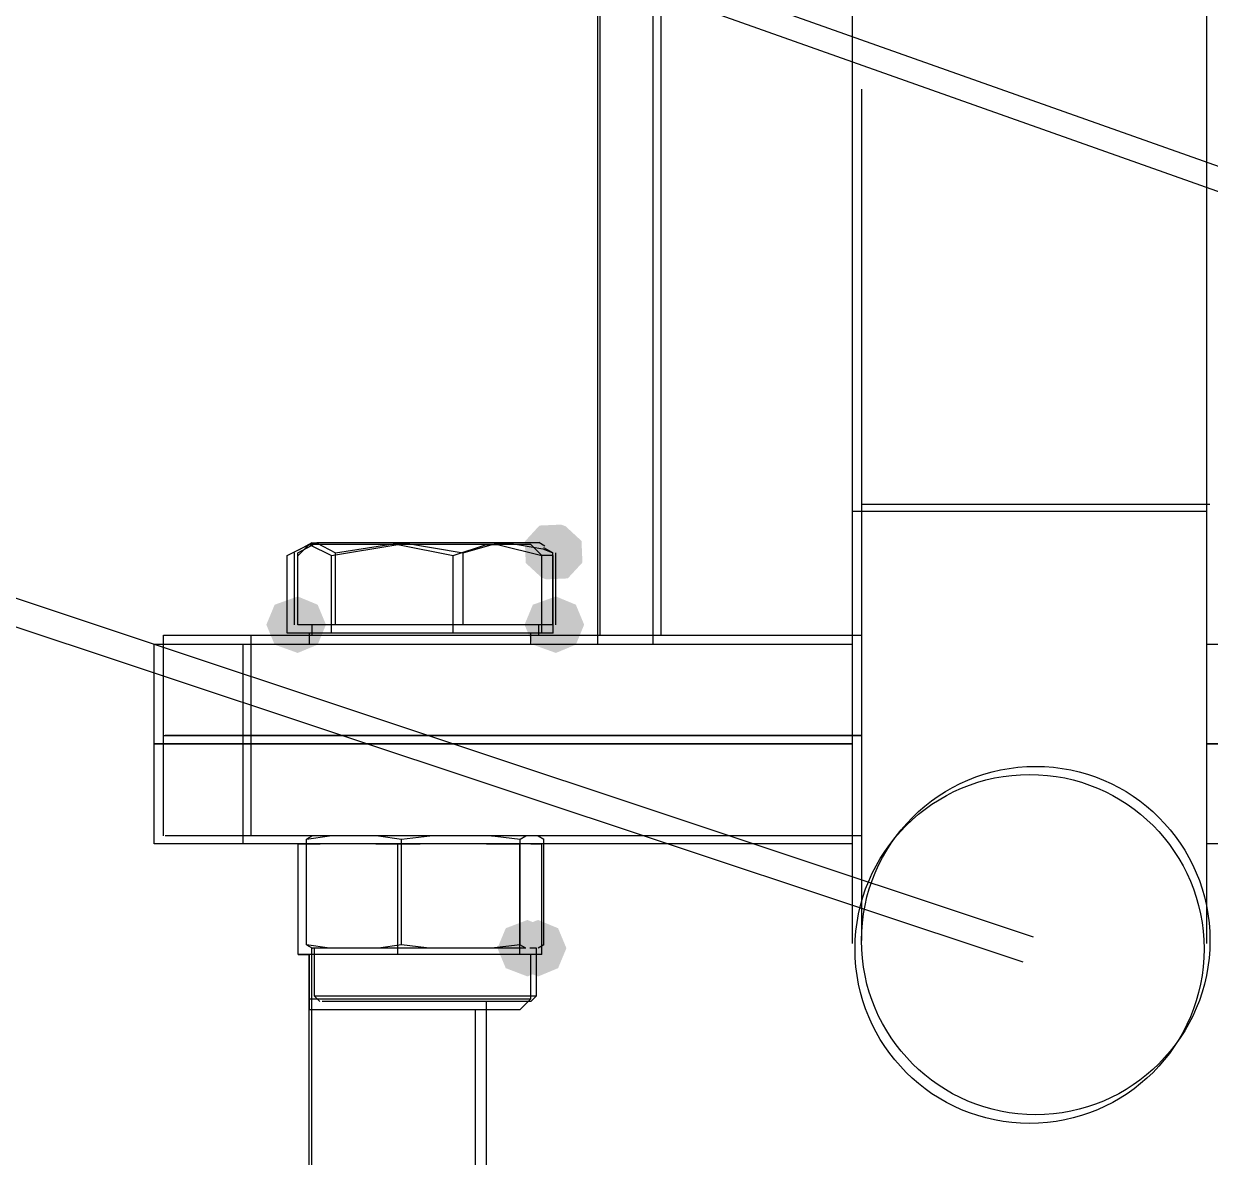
# Model space of a CAD drawing. Extents: x 3 to 592, y 5 to 207.
# Drawn here: x 45.693 to 49.47, y 56.328 to 59.937 of the extents above; entities that cross this region are included whole.
import ezdxf

# ---------------------------------------------------------------- set-up
doc = ezdxf.new("R2010")
doc.units = 0
doc.layers.get('0').update_dxf_attribs({"linetype": 'CONTINUOUS'})

msp = doc.modelspace()

# ---------------------------------------------------------------- hatches: boundary and pattern name
h = msp.add_hatch(color=7)
h.dxf.hatch_style = 2
h.paths.add_polyline_path([(47.418136, 58.337018), (47.468722, 58.290373), (47.47171, 58.221628), (47.425064, 58.171042), (47.35632, 58.168054), (47.341856, 58.173346), (47.29127, 58.219991), (47.288282, 58.288736), (47.334927, 58.339322), (47.403672, 58.34231)])
h = msp.add_hatch(color=7)
h.dxf.hatch_style = 2
h.paths.add_polyline_path([(47.418136, 58.337018), (47.468722, 58.290373), (47.47171, 58.221628), (47.425064, 58.171042), (47.35632, 58.168054), (47.341856, 58.173346), (47.29127, 58.219991), (47.288282, 58.288736), (47.334927, 58.339322), (47.403672, 58.34231)])
h = msp.add_hatch(color=7)
h.dxf.hatch_style = 2
h.paths.add_polyline_path([(47.418136, 58.337018), (47.468722, 58.290373), (47.47171, 58.221628), (47.425064, 58.171042), (47.35632, 58.168054), (47.341856, 58.173346), (47.29127, 58.219991), (47.288282, 58.288736), (47.334927, 58.339322), (47.403672, 58.34231)])
h = msp.add_hatch(color=7)
h.dxf.hatch_style = 2
h.paths.add_polyline_path([(47.418136, 58.337018), (47.468722, 58.290373), (47.47171, 58.221628), (47.425064, 58.171042), (47.35632, 58.168054), (47.341856, 58.173346), (47.29127, 58.219991), (47.288282, 58.288736), (47.334927, 58.339322), (47.403672, 58.34231)])
h = msp.add_hatch(color=7)
h.dxf.hatch_style = 2
h.paths.add_polyline_path([(46.565361, 58.113648), (46.628894, 58.087223), (46.65532, 58.023689), (46.628894, 57.960156), (46.565361, 57.933731), (46.491951, 57.960156), (46.465525, 58.023689), (46.491951, 58.087223)])
h = msp.add_hatch(color=7)
h.dxf.hatch_style = 2
h.paths.add_polyline_path([(46.565361, 58.113648), (46.628894, 58.087223), (46.65532, 58.023689), (46.628894, 57.960156), (46.565361, 57.933731), (46.491951, 57.960156), (46.465525, 58.023689), (46.491951, 58.087223)])
h = msp.add_hatch(color=7)
h.dxf.hatch_style = 2
h.paths.add_polyline_path([(46.565361, 58.113648), (46.628894, 58.087223), (46.65532, 58.023689), (46.628894, 57.960156), (46.565361, 57.933731), (46.491951, 57.960156), (46.465525, 58.023689), (46.491951, 58.087223)])
h = msp.add_hatch(color=7)
h.dxf.hatch_style = 2
h.paths.add_polyline_path([(46.565361, 58.113648), (46.628894, 58.087223), (46.65532, 58.023689), (46.628894, 57.960156), (46.565361, 57.933731), (46.491951, 57.960156), (46.465525, 58.023689), (46.491951, 58.087223)])
h = msp.add_hatch(color=7)
h.dxf.hatch_style = 2
h.paths.add_polyline_path([(47.387228, 58.113648), (47.450761, 58.087223), (47.477186, 58.023689), (47.450761, 57.960156), (47.387228, 57.933731), (47.313817, 57.960156), (47.287392, 58.023689), (47.313817, 58.087223)])
h = msp.add_hatch(color=7)
h.dxf.hatch_style = 2
h.paths.add_polyline_path([(47.387228, 58.113648), (47.450761, 58.087223), (47.477186, 58.023689), (47.450761, 57.960156), (47.387228, 57.933731), (47.313817, 57.960156), (47.287392, 58.023689), (47.313817, 58.087223)])
h = msp.add_hatch(color=7)
h.dxf.hatch_style = 2
h.paths.add_polyline_path([(47.387228, 58.113648), (47.450761, 58.087223), (47.477186, 58.023689), (47.450761, 57.960156), (47.387228, 57.933731), (47.313817, 57.960156), (47.287392, 58.023689), (47.313817, 58.087223)])
h = msp.add_hatch(color=7)
h.dxf.hatch_style = 2
h.paths.add_polyline_path([(47.387228, 58.113648), (47.450761, 58.087223), (47.477186, 58.023689), (47.450761, 57.960156), (47.387228, 57.933731), (47.313817, 57.960156), (47.287392, 58.023689), (47.313817, 58.087223)])
h = msp.add_hatch(color=7)
h.dxf.hatch_style = 2
h.paths.add_polyline_path([(47.29674, 57.083642), (47.360273, 57.057217), (47.386699, 56.993684), (47.360273, 56.930151), (47.29674, 56.903726), (47.227563, 56.930151), (47.201137, 56.993684), (47.227563, 57.057217)])
h = msp.add_hatch(color=7)
h.dxf.hatch_style = 2
h.paths.add_polyline_path([(47.29674, 57.083642), (47.360273, 57.057217), (47.386699, 56.993684), (47.360273, 56.930151), (47.29674, 56.903726), (47.227563, 56.930151), (47.201137, 56.993684), (47.227563, 57.057217)])
h = msp.add_hatch(color=7)
h.dxf.hatch_style = 2
h.paths.add_polyline_path([(47.29674, 57.083642), (47.360273, 57.057217), (47.386699, 56.993684), (47.360273, 56.930151), (47.29674, 56.903726), (47.227563, 56.930151), (47.201137, 56.993684), (47.227563, 57.057217)])
h = msp.add_hatch(color=7)
h.dxf.hatch_style = 2
h.paths.add_polyline_path([(47.29674, 57.083642), (47.360273, 57.057217), (47.386699, 56.993684), (47.360273, 56.930151), (47.29674, 56.903726), (47.227563, 56.930151), (47.201137, 56.993684), (47.227563, 57.057217)])
h = msp.add_hatch(color=7)
h.dxf.hatch_style = 2
h.paths.add_polyline_path([(47.330677, 57.083642), (47.394211, 57.057217), (47.420636, 56.993684), (47.394211, 56.930151), (47.330677, 56.903726), (47.261853, 56.930151), (47.235428, 56.993684), (47.261853, 57.057217)])
h = msp.add_hatch(color=7)
h.dxf.hatch_style = 2
h.paths.add_polyline_path([(47.330677, 57.083642), (47.394211, 57.057217), (47.420636, 56.993684), (47.394211, 56.930151), (47.330677, 56.903726), (47.261853, 56.930151), (47.235428, 56.993684), (47.261853, 57.057217)])
h = msp.add_hatch(color=7)
h.dxf.hatch_style = 2
h.paths.add_polyline_path([(47.330677, 57.083642), (47.394211, 57.057217), (47.420636, 56.993684), (47.394211, 56.930151), (47.330677, 56.903726), (47.261853, 56.930151), (47.235428, 56.993684), (47.261853, 57.057217)])
h = msp.add_hatch(color=7)
h.dxf.hatch_style = 2
h.paths.add_polyline_path([(47.330677, 57.083642), (47.394211, 57.057217), (47.420636, 56.993684), (47.394211, 56.930151), (47.330677, 56.903726), (47.261853, 56.930151), (47.235428, 56.993684), (47.261853, 57.057217)])

# ---------------------------------------------------------------- linework, layer by layer
at = {"color": 7}
for points in [[(48.330556, 67.380556), (48.330556, 58.384722)], [(49.459444, 58.384722), (49.459444, 67.345278)], [(47.519167, 63.535278), (47.519167, 57.961389)], [(47.526893, 63.545896), (47.526893, 57.990352)], [(47.526893, 63.545896), (47.526893, 57.990352)], [(47.526893, 63.545896), (47.526893, 57.990352)], [(47.526893, 63.545896), (47.526893, 57.990352)], [(47.695556, 63.535278), (47.695556, 57.961389)], [(47.721344, 63.545896), (47.721344, 57.990352)], [(47.721344, 63.545896), (47.721344, 57.990352)], [(47.721344, 63.545896), (47.721344, 57.990352)], [(47.721344, 63.545896), (47.721344, 57.990352)], [(44.897957, 61.112859), (49.821695, 59.367498)], [(44.897957, 61.112859), (49.821695, 59.367498)], [(49.793748, 59.296916), (44.869735, 61.042374)], [(49.793748, 59.296916), (44.869735, 61.042374)], [(48.360224, 59.728841), (48.360224, 58.406982)], [(48.360224, 59.728841), (48.360224, 58.406982)], [(48.360224, 59.728841), (48.360224, 58.406982)], [(48.360224, 59.728841), (48.360224, 58.406982)], [(43.930923, 58.686241), (48.906302, 57.03038)], [(43.930923, 58.686241), (48.906302, 57.03038)], [(48.874079, 56.94907), (43.898608, 58.604961)], [(48.874079, 56.94907), (43.898608, 58.604961)], [(48.360224, 58.407018), (48.360224, 58.239448), (48.360224, 58.074701), (48.360224, 57.91454), (48.360224, 57.761434), (48.360224, 57.618207), (48.360224, 57.485915), (48.360224, 57.367382), (48.360224, 57.264018), (48.360224, 57.177234), (48.360224, 57.108443), (48.360224, 57.058348), (48.360224, 57.028362), (48.360224, 57.018132)], [(48.360224, 58.407018), (48.400088, 58.407018), (48.448419, 58.407018), (48.513683, 58.407018), (48.59341, 58.407018), (48.685133, 58.407018), (48.784969, 58.407018), (48.889391, 58.407018), (48.994871, 58.407018), (49.09753, 58.407018), (49.193485, 58.407018), (49.279563, 58.407018), (49.352588, 58.407018), (49.409738, 58.407018), (49.448896, 58.407018), (49.468652, 58.407018)], [(48.360224, 58.407018), (48.360224, 58.239448), (48.360224, 58.074701), (48.360224, 57.91454), (48.360224, 57.761434), (48.360224, 57.618207), (48.360224, 57.485915), (48.360224, 57.367382), (48.360224, 57.264018), (48.360224, 57.177234), (48.360224, 57.108443), (48.360224, 57.058348), (48.360224, 57.028362), (48.360224, 57.018132)], [(48.360224, 58.407018), (48.400088, 58.407018), (48.448419, 58.407018), (48.513683, 58.407018), (48.59341, 58.407018), (48.685133, 58.407018), (48.784969, 58.407018), (48.889391, 58.407018), (48.994871, 58.407018), (49.09753, 58.407018), (49.193485, 58.407018), (49.279563, 58.407018), (49.352588, 58.407018), (49.409738, 58.407018), (49.448896, 58.407018), (49.468652, 58.407018)], [(48.360224, 58.407018), (48.360224, 58.239448), (48.360224, 58.074701), (48.360224, 57.91454), (48.360224, 57.761434), (48.360224, 57.618207), (48.360224, 57.485915), (48.360224, 57.367382), (48.360224, 57.264018), (48.360224, 57.177234), (48.360224, 57.108443), (48.360224, 57.058348), (48.360224, 57.028362), (48.360224, 57.018132)], [(48.360224, 58.407018), (48.400088, 58.407018), (48.448419, 58.407018), (48.513683, 58.407018), (48.59341, 58.407018), (48.685133, 58.407018), (48.784969, 58.407018), (48.889391, 58.407018), (48.994871, 58.407018), (49.09753, 58.407018), (49.193485, 58.407018), (49.279563, 58.407018), (49.352588, 58.407018), (49.409738, 58.407018), (49.448896, 58.407018), (49.468652, 58.407018)], [(48.360224, 58.407018), (48.360224, 58.239448), (48.360224, 58.074701), (48.360224, 57.91454), (48.360224, 57.761434), (48.360224, 57.618207), (48.360224, 57.485915), (48.360224, 57.367382), (48.360224, 57.264018), (48.360224, 57.177234), (48.360224, 57.108443), (48.360224, 57.058348), (48.360224, 57.028362), (48.360224, 57.018132)], [(48.360224, 58.407018), (48.400088, 58.407018), (48.448419, 58.407018), (48.513683, 58.407018), (48.59341, 58.407018), (48.685133, 58.407018), (48.784969, 58.407018), (48.889391, 58.407018), (48.994871, 58.407018), (49.09753, 58.407018), (49.193485, 58.407018), (49.279563, 58.407018), (49.352588, 58.407018), (49.409738, 58.407018), (49.448896, 58.407018), (49.468652, 58.407018)], [(48.330556, 58.384722), (48.330556, 58.208333), (48.330556, 58.067222), (48.330556, 57.890833), (48.330556, 57.749722), (48.330556, 57.608611), (48.330556, 57.4675), (48.330556, 57.361667), (48.330556, 57.255833), (48.330556, 57.15), (48.330556, 57.079444), (48.330556, 57.044167), (48.330556, 57.008889)], [(48.330556, 58.384722), (48.365833, 58.384722), (48.436389, 58.384722), (48.506944, 58.384722), (48.5775, 58.384722), (48.683333, 58.384722), (48.753889, 58.384722), (48.859722, 58.384722), (48.965556, 58.384722), (49.071389, 58.384722), (49.177222, 58.384722), (49.247778, 58.384722), (49.318333, 58.384722), (49.388889, 58.384722), (49.424167, 58.384722), (49.459444, 58.384722)], [(49.459444, 57.008889), (49.459444, 57.044167), (49.459444, 57.079444), (49.459444, 57.15), (49.459444, 57.255833), (49.459444, 57.361667), (49.459444, 57.4675), (49.459444, 57.608611), (49.459444, 57.749722), (49.459444, 57.890833), (49.459444, 58.067222), (49.459444, 58.208333), (49.459444, 58.384722)], [(46.531389, 58.243611), (46.601944, 58.278889)], [(46.565361, 58.252536), (46.625686, 58.284639)], [(46.565361, 58.252536), (46.625686, 58.284639)], [(46.565361, 58.252536), (46.625686, 58.284639)], [(46.565361, 58.252536), (46.625686, 58.284639)], [(46.601944, 58.278889), (46.566667, 58.243611)], [(46.610235, 58.28478), (46.590832, 58.273491)], [(46.610235, 58.28478), (46.590832, 58.273491)], [(46.610235, 58.28478), (46.590832, 58.273491)], [(46.610235, 58.28478), (46.590832, 58.273491)], [(46.601944, 58.278889), (46.6725, 58.243611)], [(46.884167, 58.278889), (46.813611, 58.278889), (46.778333, 58.278889), (46.743056, 58.278889), (46.707778, 58.278889), (46.6725, 58.278889), (46.637222, 58.278889), (46.601944, 58.278889)], [(46.610235, 58.28478), (46.625757, 58.28478)], [(46.610235, 58.28478), (46.625757, 58.28478)], [(46.610235, 58.28478), (46.625757, 58.28478)], [(46.610235, 58.28478), (46.625757, 58.28478)], [(46.625686, 58.28478), (46.686011, 58.252677)], [(46.625686, 58.28478), (46.686011, 58.252677)], [(46.625686, 58.28478), (46.686011, 58.252677)], [(46.625686, 58.28478), (46.686011, 58.252677)], [(46.889, 58.28478), (46.843844, 58.28478), (46.800805, 58.28478), (46.760589, 58.28478), (46.724252, 58.28478), (46.691797, 58.28478), (46.664633, 58.28478), (46.642408, 58.28478), (46.625828, 58.28478)], [(46.889, 58.28478), (46.843844, 58.28478), (46.800805, 58.28478), (46.760589, 58.28478), (46.724252, 58.28478), (46.691797, 58.28478), (46.664633, 58.28478), (46.642408, 58.28478), (46.625828, 58.28478)], [(46.889, 58.28478), (46.843844, 58.28478), (46.800805, 58.28478), (46.760589, 58.28478), (46.724252, 58.28478), (46.691797, 58.28478), (46.664633, 58.28478), (46.642408, 58.28478), (46.625828, 58.28478)], [(46.889, 58.28478), (46.843844, 58.28478), (46.800805, 58.28478), (46.760589, 58.28478), (46.724252, 58.28478), (46.691797, 58.28478), (46.664633, 58.28478), (46.642408, 58.28478), (46.625828, 58.28478)], [(46.6725, 58.243611), (46.884167, 58.278889)], [(46.686011, 58.252536), (46.888859, 58.284639)], [(46.686011, 58.252536), (46.888859, 58.284639)], [(46.686011, 58.252536), (46.888859, 58.284639)], [(46.686011, 58.252536), (46.888859, 58.284639)], [(46.884167, 58.278889), (47.060556, 58.243611)], [(47.201667, 58.278889), (47.166389, 58.278889), (47.131111, 58.278889), (47.095833, 58.278889), (47.060556, 58.278889), (47.025278, 58.278889), (46.954722, 58.278889), (46.919444, 58.278889), (46.884167, 58.278889)], [(47.234651, 58.28478), (47.200079, 58.28478), (47.161626, 58.28478), (47.119999, 58.28478), (47.075901, 58.28478), (47.029687, 58.28478), (46.982768, 58.28478), (46.935496, 58.28478), (46.888929, 58.28478)], [(47.234651, 58.28478), (47.200079, 58.28478), (47.161626, 58.28478), (47.119999, 58.28478), (47.075901, 58.28478), (47.029687, 58.28478), (46.982768, 58.28478), (46.935496, 58.28478), (46.888929, 58.28478)], [(47.234651, 58.28478), (47.200079, 58.28478), (47.161626, 58.28478), (47.119999, 58.28478), (47.075901, 58.28478), (47.029687, 58.28478), (46.982768, 58.28478), (46.935496, 58.28478), (46.888929, 58.28478)], [(47.234651, 58.28478), (47.200079, 58.28478), (47.161626, 58.28478), (47.119999, 58.28478), (47.075901, 58.28478), (47.029687, 58.28478), (46.982768, 58.28478), (46.935496, 58.28478), (46.888929, 58.28478)], [(46.889, 58.28478), (46.903464, 58.284427), (47.091847, 58.252677)], [(46.889, 58.28478), (46.903464, 58.284427), (47.091847, 58.252677)], [(46.889, 58.28478), (46.903464, 58.284427), (47.091847, 58.252677)], [(46.889, 58.28478), (46.903464, 58.284427), (47.091847, 58.252677)], [(47.060556, 58.243611), (47.166389, 58.278889), (47.201667, 58.278889)], [(47.091988, 58.252536), (47.199585, 58.282875), (47.23451, 58.284639)], [(47.091988, 58.252536), (47.199585, 58.282875), (47.23451, 58.284639)], [(47.091988, 58.252536), (47.199585, 58.282875), (47.23451, 58.284639)], [(47.091988, 58.252536), (47.199585, 58.282875), (47.23451, 58.284639)], [(47.201667, 58.278889), (47.342778, 58.243611)], [(47.3075, 58.278889), (47.272222, 58.278889), (47.236944, 58.278889), (47.201667, 58.278889)], [(47.234651, 58.28478), (47.346129, 58.264672), (47.377174, 58.252677)], [(47.234651, 58.28478), (47.346129, 58.264672), (47.377174, 58.252677)], [(47.234651, 58.28478), (47.346129, 58.264672), (47.377174, 58.252677)], [(47.234651, 58.28478), (47.346129, 58.264672), (47.377174, 58.252677)], [(47.332441, 58.28478), (47.309158, 58.28478), (47.289755, 58.28478), (47.264708, 58.28478), (47.234722, 58.28478)], [(47.332441, 58.28478), (47.309158, 58.28478), (47.289755, 58.28478), (47.264708, 58.28478), (47.234722, 58.28478)], [(47.332441, 58.28478), (47.309158, 58.28478), (47.289755, 58.28478), (47.264708, 58.28478), (47.234722, 58.28478)], [(47.332441, 58.28478), (47.309158, 58.28478), (47.289755, 58.28478), (47.264708, 58.28478), (47.234722, 58.28478)], [(47.342778, 58.243611), (47.3075, 58.278889)], [(47.351879, 58.273562), (47.332477, 58.284851)], [(47.351879, 58.273562), (47.332477, 58.284851)], [(47.351879, 58.273562), (47.332477, 58.284851)], [(47.351879, 58.273562), (47.332477, 58.284851)], [(46.531389, 57.996667), (46.531389, 58.243611)], [(46.531389, 57.996667), (46.531389, 58.243611)], [(46.555448, 58.023689), (46.555448, 58.252642)], [(46.555448, 58.023689), (46.555448, 58.252642)], [(46.555448, 58.023689), (46.555448, 58.252642)], [(46.555448, 58.023689), (46.555448, 58.252642)], [(46.565361, 58.023689), (46.565361, 58.252642)], [(46.565361, 58.023689), (46.565361, 58.252642)], [(46.565361, 58.023689), (46.565361, 58.252642)], [(46.565361, 58.023689), (46.565361, 58.252642)], [(46.590797, 58.273562), (46.568219, 58.260509)], [(46.590797, 58.273562), (46.568219, 58.260509)], [(46.590797, 58.273562), (46.568219, 58.260509)], [(46.590797, 58.273562), (46.568219, 58.260509)], [(46.6725, 57.996667), (46.6725, 58.243611)], [(46.686011, 58.023689), (46.686011, 58.252642)], [(46.686011, 58.023689), (46.686011, 58.252642)], [(46.686011, 58.023689), (46.686011, 58.252642)], [(46.686011, 58.023689), (46.686011, 58.252642)], [(47.060556, 57.996667), (47.060556, 58.243611)], [(47.091988, 58.023689), (47.091988, 58.252642)], [(47.091988, 58.023689), (47.091988, 58.252642)], [(47.091988, 58.023689), (47.091988, 58.252642)], [(47.091988, 58.023689), (47.091988, 58.252642)], [(47.378056, 58.243611), (47.342778, 58.243611)], [(47.342778, 57.996667), (47.342778, 58.243611)], [(47.377315, 58.252536), (47.34874, 58.268059)], [(47.377315, 58.252536), (47.34874, 58.268059)], [(47.377315, 58.252536), (47.34874, 58.268059)], [(47.377315, 58.252536), (47.34874, 58.268059)], [(47.377315, 58.023689), (47.377315, 58.252642)], [(47.377315, 58.023689), (47.377315, 58.252642)], [(47.377315, 58.023689), (47.377315, 58.252642)], [(47.377315, 58.023689), (47.377315, 58.252642)], [(47.378056, 57.996667), (47.378056, 58.243611)], [(47.387228, 58.023689), (47.387228, 58.252642)], [(47.387228, 58.023689), (47.387228, 58.252642)], [(47.387228, 58.023689), (47.387228, 58.252642)], [(47.387228, 58.023689), (47.387228, 58.252642)], [(46.625686, 58.023689), (46.565361, 58.023689)], [(46.625686, 58.023689), (46.565361, 58.023689)], [(46.625686, 58.023689), (46.565361, 58.023689)], [(46.625686, 58.023689), (46.565361, 58.023689)], [(46.610235, 58.023689), (46.610235, 57.990528)], [(46.610235, 58.023689), (46.610235, 57.990528)], [(46.610235, 58.023689), (46.610235, 57.990528)], [(46.610235, 58.023689), (46.610235, 57.990528)], [(46.686011, 58.023689), (46.625686, 58.023689)], [(46.686011, 58.023689), (46.625686, 58.023689)], [(46.686011, 58.023689), (46.625686, 58.023689)], [(46.686011, 58.023689), (46.625686, 58.023689)], [(46.889, 58.023689), (46.686152, 58.023689)], [(46.889, 58.023689), (46.686152, 58.023689)], [(46.889, 58.023689), (46.686152, 58.023689)], [(46.889, 58.023689), (46.686152, 58.023689)], [(47.091988, 58.023689), (46.889141, 58.023689)], [(47.091988, 58.023689), (46.889141, 58.023689)], [(47.091988, 58.023689), (46.889141, 58.023689)], [(47.091988, 58.023689), (46.889141, 58.023689)], [(47.234651, 58.023689), (47.092129, 58.023689)], [(47.234651, 58.023689), (47.092129, 58.023689)], [(47.234651, 58.023689), (47.092129, 58.023689)], [(47.234651, 58.023689), (47.092129, 58.023689)], [(47.377315, 58.023689), (47.234792, 58.023689)], [(47.377315, 58.023689), (47.234792, 58.023689)], [(47.377315, 58.023689), (47.234792, 58.023689)], [(47.377315, 58.023689), (47.234792, 58.023689)], [(47.332441, 57.990352), (47.332441, 58.023513)], [(47.332441, 57.990352), (47.332441, 58.023513)], [(47.332441, 57.990352), (47.332441, 58.023513)], [(47.332441, 57.990352), (47.332441, 58.023513)], [(46.138006, 57.670912), (46.138006, 57.990528)], [(46.138006, 57.670912), (46.138006, 57.990528)], [(46.138006, 57.670912), (46.138006, 57.990528)], [(46.138006, 57.670912), (46.138006, 57.990528)], [(46.138006, 57.990352), (46.159173, 57.990352), (46.184926, 57.990352), (46.219498, 57.990352), (46.261479, 57.990352), (46.309456, 57.990352), (46.361667, 57.990352), (46.415642, 57.990352)], [(46.138006, 57.990352), (46.159173, 57.990352), (46.184926, 57.990352), (46.219498, 57.990352), (46.261479, 57.990352), (46.309456, 57.990352), (46.361667, 57.990352), (46.415642, 57.990352)], [(46.138006, 57.990352), (46.159173, 57.990352), (46.184926, 57.990352), (46.219498, 57.990352), (46.261479, 57.990352), (46.309456, 57.990352), (46.361667, 57.990352), (46.415642, 57.990352)], [(46.138006, 57.990352), (46.159173, 57.990352), (46.184926, 57.990352), (46.219498, 57.990352), (46.261479, 57.990352), (46.309456, 57.990352), (46.361667, 57.990352), (46.415642, 57.990352)], [(46.415784, 57.990352), (46.415784, 57.670735)], [(46.415784, 57.990352), (48.360295, 57.990352)], [(46.415784, 57.990352), (46.415784, 57.670735)], [(46.415784, 57.990352), (48.360295, 57.990352)], [(46.415784, 57.990352), (46.415784, 57.670735)], [(46.415784, 57.990352), (48.360295, 57.990352)], [(46.415784, 57.990352), (46.415784, 57.670735)], [(46.415784, 57.990352), (48.360295, 57.990352)], [(46.601944, 57.996667), (46.531389, 57.996667)], [(46.601944, 57.996667), (46.601944, 57.961389)], [(46.6725, 57.996667), (46.601944, 57.996667)], [(46.884167, 57.996667), (46.6725, 57.996667)], [(47.060556, 57.996667), (46.884167, 57.996667)], [(47.201667, 57.996667), (47.060556, 57.996667)], [(47.342778, 57.996667), (47.201667, 57.996667)], [(47.3075, 57.961389), (47.3075, 57.996667)], [(47.378056, 57.996667), (47.342778, 57.996667)], [(46.108056, 57.643889), (46.108056, 57.961389)], [(46.108056, 57.961389), (46.143333, 57.961389), (46.178611, 57.961389), (46.213889, 57.961389), (46.249167, 57.961389), (46.284444, 57.961389), (46.355, 57.961389), (46.390278, 57.961389)], [(46.390278, 57.961389), (46.390278, 57.643889)], [(46.390278, 57.961389), (48.330556, 57.961389)], [(49.459444, 57.961389), (51.399722, 57.961389)], [(46.390278, 57.643889), (46.355, 57.643889), (46.284444, 57.643889), (46.249167, 57.643889), (46.213889, 57.643889), (46.178611, 57.643889), (46.143333, 57.643889), (46.108056, 57.643889)], [(46.108056, 57.326389), (46.108056, 57.643889)], [(46.108056, 57.643889), (46.143333, 57.643889), (46.178611, 57.643889), (46.213889, 57.643889), (46.249167, 57.643889), (46.284444, 57.643889), (46.355, 57.643889), (46.390278, 57.643889)], [(46.138006, 57.351436), (46.138006, 57.671053)], [(46.138006, 57.351436), (46.138006, 57.671053)], [(46.138006, 57.351436), (46.138006, 57.671053)], [(46.138006, 57.351436), (46.138006, 57.671053)], [(46.138006, 57.670912), (46.159173, 57.670912), (46.184926, 57.670912), (46.219498, 57.670912), (46.261479, 57.670912), (46.309456, 57.670912), (46.361667, 57.670912), (46.415642, 57.670912)], [(46.138006, 57.670912), (46.159173, 57.670912), (46.184926, 57.670912), (46.219498, 57.670912), (46.261479, 57.670912), (46.309456, 57.670912), (46.361667, 57.670912), (46.415642, 57.670912)], [(46.138006, 57.670912), (46.159173, 57.670912), (46.184926, 57.670912), (46.219498, 57.670912), (46.261479, 57.670912), (46.309456, 57.670912), (46.361667, 57.670912), (46.415642, 57.670912)], [(46.138006, 57.670912), (46.159173, 57.670912), (46.184926, 57.670912), (46.219498, 57.670912), (46.261479, 57.670912), (46.309456, 57.670912), (46.361667, 57.670912), (46.415642, 57.670912)], [(46.415784, 57.670912), (46.361456, 57.670912), (46.309598, 57.670912), (46.26162, 57.670912), (46.219286, 57.670912), (46.184714, 57.670912), (46.159314, 57.670912), (46.143439, 57.670912)], [(46.415784, 57.670912), (46.361456, 57.670912), (46.309598, 57.670912), (46.26162, 57.670912), (46.219286, 57.670912), (46.184714, 57.670912), (46.159314, 57.670912), (46.143439, 57.670912)], [(46.415784, 57.670912), (46.361456, 57.670912), (46.309598, 57.670912), (46.26162, 57.670912), (46.219286, 57.670912), (46.184714, 57.670912), (46.159314, 57.670912), (46.143439, 57.670912)], [(46.415784, 57.670912), (46.361456, 57.670912), (46.309598, 57.670912), (46.26162, 57.670912), (46.219286, 57.670912), (46.184714, 57.670912), (46.159314, 57.670912), (46.143439, 57.670912)], [(46.390278, 57.643889), (48.330556, 57.643889)], [(46.390278, 57.643889), (46.390278, 57.326389)], [(48.330556, 57.643889), (46.390278, 57.643889)], [(48.360224, 57.670912), (46.415713, 57.670912)], [(48.360224, 57.670912), (46.415713, 57.670912)], [(48.360224, 57.670912), (46.415713, 57.670912)], [(48.360224, 57.670912), (46.415713, 57.670912)], [(46.415784, 57.670912), (48.360295, 57.670912)], [(46.415784, 57.670912), (46.415784, 57.351295)], [(46.415784, 57.670912), (48.360295, 57.670912)], [(46.415784, 57.670912), (46.415784, 57.351295)], [(46.415784, 57.670912), (48.360295, 57.670912)], [(46.415784, 57.670912), (46.415784, 57.351295)], [(46.415784, 57.670912), (48.360295, 57.670912)], [(46.415784, 57.670912), (46.415784, 57.351295)], [(49.459444, 57.643889), (51.399722, 57.643889)], [(51.399722, 57.643889), (49.459444, 57.643889)], [(46.415784, 57.351436), (46.361456, 57.351436), (46.309598, 57.351436), (46.26162, 57.351436), (46.219286, 57.351436), (46.184714, 57.351436), (46.159314, 57.351436), (46.143439, 57.351436)], [(46.415784, 57.351436), (46.361456, 57.351436), (46.309598, 57.351436), (46.26162, 57.351436), (46.219286, 57.351436), (46.184714, 57.351436), (46.159314, 57.351436), (46.143439, 57.351436)], [(46.415784, 57.351436), (46.361456, 57.351436), (46.309598, 57.351436), (46.26162, 57.351436), (46.219286, 57.351436), (46.184714, 57.351436), (46.159314, 57.351436), (46.143439, 57.351436)], [(46.415784, 57.351436), (46.361456, 57.351436), (46.309598, 57.351436), (46.26162, 57.351436), (46.219286, 57.351436), (46.184714, 57.351436), (46.159314, 57.351436), (46.143439, 57.351436)], [(48.360224, 57.351436), (46.415713, 57.351436)], [(48.360224, 57.351436), (46.415713, 57.351436)], [(48.360224, 57.351436), (46.415713, 57.351436)], [(48.360224, 57.351436), (46.415713, 57.351436)], [(46.612034, 57.351436), (46.593689, 57.341206)], [(46.612034, 57.351436), (46.593689, 57.341206)], [(46.612034, 57.351436), (46.593689, 57.341206)], [(46.612034, 57.351436), (46.593689, 57.341206)], [(46.593725, 57.34117), (46.666397, 57.351401)], [(46.593725, 57.34117), (46.666397, 57.351401)], [(46.593725, 57.34117), (46.666397, 57.351401)], [(46.593725, 57.34117), (46.666397, 57.351401)], [(46.593725, 57.00395), (46.593725, 57.341206)], [(46.593725, 57.00395), (46.593725, 57.341206)], [(46.593725, 57.00395), (46.593725, 57.341206)], [(46.593725, 57.00395), (46.593725, 57.341206)], [(46.822783, 57.351436), (46.895456, 57.341206)], [(46.822783, 57.351436), (46.895456, 57.341206)], [(46.822783, 57.351436), (46.895456, 57.341206)], [(46.822783, 57.351436), (46.895456, 57.341206)], [(46.89535, 57.34117), (46.986366, 57.351401)], [(46.89535, 57.34117), (46.986366, 57.351401)], [(46.89535, 57.34117), (46.986366, 57.351401)], [(46.89535, 57.34117), (46.986366, 57.351401)], [(46.89535, 57.00395), (46.89535, 57.341206)], [(46.89535, 57.00395), (46.89535, 57.341206)], [(46.89535, 57.00395), (46.89535, 57.341206)], [(46.89535, 57.00395), (46.89535, 57.341206)], [(47.182087, 57.351436), (47.193376, 57.350378), (47.273104, 57.341206)], [(47.182087, 57.351436), (47.193376, 57.350378), (47.273104, 57.341206)], [(47.182087, 57.351436), (47.193376, 57.350378), (47.273104, 57.341206)], [(47.182087, 57.351436), (47.193376, 57.350378), (47.273104, 57.341206)], [(47.272963, 57.34117), (47.291308, 57.351401)], [(47.272963, 57.34117), (47.291308, 57.351401)], [(47.272963, 57.34117), (47.291308, 57.351401)], [(47.272963, 57.34117), (47.291308, 57.351401)], [(47.272963, 57.00395), (47.272963, 57.341206)], [(47.272963, 57.00395), (47.272963, 57.341206)], [(47.272963, 57.00395), (47.272963, 57.341206)], [(47.272963, 57.00395), (47.272963, 57.341206)], [(47.330677, 57.351436), (47.349022, 57.341206)], [(47.330677, 57.351436), (47.349022, 57.341206)], [(47.330677, 57.351436), (47.349022, 57.341206)], [(47.330677, 57.351436), (47.349022, 57.341206)], [(47.348951, 57.00395), (47.348951, 57.341206)], [(47.348951, 57.00395), (47.348951, 57.341206)], [(47.348951, 57.00395), (47.348951, 57.341206)], [(47.348951, 57.00395), (47.348951, 57.341206)], [(46.390278, 57.326389), (46.355, 57.326389), (46.284444, 57.326389), (46.249167, 57.326389), (46.213889, 57.326389), (46.178611, 57.326389), (46.143333, 57.326389), (46.108056, 57.326389)], [(48.330556, 57.326389), (46.390278, 57.326389)], [(46.566667, 56.973611), (46.566667, 57.326389)], [(46.566667, 57.326389), (46.637222, 57.326389)], [(46.601944, 57.326389), (46.566667, 57.326389)], [(46.813611, 57.326389), (46.884167, 57.326389)], [(46.884167, 56.973611), (46.884167, 57.326389)], [(46.884167, 57.326389), (46.954722, 57.326389)], [(47.166389, 57.326389), (47.272222, 57.326389)], [(47.272222, 56.973611), (47.272222, 57.326389)], [(47.3075, 57.326389), (47.342778, 57.326389)], [(47.342778, 56.973611), (47.342778, 57.326389)], [(51.399722, 57.326389), (49.459444, 57.326389)], [(46.666326, 56.993684), (46.593654, 57.003915)], [(46.666326, 56.993684), (46.593654, 57.003915)], [(46.666326, 56.993684), (46.593654, 57.003915)], [(46.666326, 56.993684), (46.593654, 57.003915)], [(46.593725, 57.00395), (46.612069, 56.993719)], [(46.593725, 57.00395), (46.612069, 56.993719)], [(46.593725, 57.00395), (46.612069, 56.993719)], [(46.593725, 57.00395), (46.612069, 56.993719)], [(46.610235, 50.684783), (46.610235, 56.994566)], [(46.610235, 50.684783), (46.610235, 56.994566)], [(46.610235, 50.684783), (46.610235, 56.994566)], [(46.610235, 50.684783), (46.610235, 56.994566)], [(46.666326, 56.993684), (46.655743, 56.993684), (46.637399, 56.993684), (46.62364, 56.993684), (46.611999, 56.993684)], [(46.666326, 56.993684), (46.655743, 56.993684), (46.637399, 56.993684), (46.62364, 56.993684), (46.611999, 56.993684)], [(46.666326, 56.993684), (46.655743, 56.993684), (46.637399, 56.993684), (46.62364, 56.993684), (46.611999, 56.993684)], [(46.666326, 56.993684), (46.655743, 56.993684), (46.637399, 56.993684), (46.62364, 56.993684), (46.611999, 56.993684)], [(46.617467, 56.993684), (46.617467, 56.841637)], [(46.617467, 56.993684), (46.617467, 56.841637)], [(46.617467, 56.993684), (46.617467, 56.841637)], [(46.617467, 56.993684), (46.617467, 56.841637)], [(46.688199, 56.993684), (46.666326, 56.993684)], [(46.688199, 56.993684), (46.666326, 56.993684)], [(46.688199, 56.993684), (46.666326, 56.993684)], [(46.688199, 56.993684), (46.666326, 56.993684)], [(46.800911, 56.993684), (46.784683, 56.993684), (46.768808, 56.993684), (46.753992, 56.993684), (46.739175, 56.993684), (46.725417, 56.993684), (46.712364, 56.993684), (46.700017, 56.993684), (46.688022, 56.993684)], [(46.800911, 56.993684), (46.784683, 56.993684), (46.768808, 56.993684), (46.753992, 56.993684), (46.739175, 56.993684), (46.725417, 56.993684), (46.712364, 56.993684), (46.700017, 56.993684), (46.688022, 56.993684)], [(46.800911, 56.993684), (46.784683, 56.993684), (46.768808, 56.993684), (46.753992, 56.993684), (46.739175, 56.993684), (46.725417, 56.993684), (46.712364, 56.993684), (46.700017, 56.993684), (46.688022, 56.993684)], [(46.800911, 56.993684), (46.784683, 56.993684), (46.768808, 56.993684), (46.753992, 56.993684), (46.739175, 56.993684), (46.725417, 56.993684), (46.712364, 56.993684), (46.700017, 56.993684), (46.688022, 56.993684)], [(46.822783, 56.993684), (46.800911, 56.993684)], [(46.822783, 56.993684), (46.800911, 56.993684)], [(46.822783, 56.993684), (46.800911, 56.993684)], [(46.822783, 56.993684), (46.800911, 56.993684)], [(46.89535, 57.00395), (46.822677, 56.993719)], [(46.89535, 57.00395), (46.822677, 56.993719)], [(46.89535, 57.00395), (46.822677, 56.993719)], [(46.89535, 57.00395), (46.822677, 56.993719)], [(46.986225, 56.993684), (46.965059, 56.993684), (46.944245, 56.993684), (46.923431, 56.993684), (46.902617, 56.993684), (46.882156, 56.993684), (46.862048, 56.993684), (46.842292, 56.993684), (46.822889, 56.993684)], [(46.986225, 56.993684), (46.965059, 56.993684), (46.944245, 56.993684), (46.923431, 56.993684), (46.902617, 56.993684), (46.882156, 56.993684), (46.862048, 56.993684), (46.842292, 56.993684), (46.822889, 56.993684)], [(46.986225, 56.993684), (46.965059, 56.993684), (46.944245, 56.993684), (46.923431, 56.993684), (46.902617, 56.993684), (46.882156, 56.993684), (46.862048, 56.993684), (46.842292, 56.993684), (46.822889, 56.993684)], [(46.986225, 56.993684), (46.965059, 56.993684), (46.944245, 56.993684), (46.923431, 56.993684), (46.902617, 56.993684), (46.882156, 56.993684), (46.862048, 56.993684), (46.842292, 56.993684), (46.822889, 56.993684)], [(46.986225, 56.993684), (46.974936, 56.994743), (46.895209, 57.003915)], [(46.986225, 56.993684), (46.974936, 56.994743), (46.895209, 57.003915)], [(46.986225, 56.993684), (46.974936, 56.994743), (46.895209, 57.003915)], [(46.986225, 56.993684), (46.974936, 56.994743), (46.895209, 57.003915)], [(47.013601, 56.993684), (46.986084, 56.993684)], [(47.013601, 56.993684), (46.986084, 56.993684)], [(47.013601, 56.993684), (46.986084, 56.993684)], [(47.013601, 56.993684), (46.986084, 56.993684)], [(47.154712, 56.993684), (47.138484, 56.993684), (47.121551, 56.993684), (47.104265, 56.993684), (47.086626, 56.993684), (47.068987, 56.993684), (47.050642, 56.993684), (47.032298, 56.993684), (47.013601, 56.993684)], [(47.154712, 56.993684), (47.138484, 56.993684), (47.121551, 56.993684), (47.104265, 56.993684), (47.086626, 56.993684), (47.068987, 56.993684), (47.050642, 56.993684), (47.032298, 56.993684), (47.013601, 56.993684)], [(47.154712, 56.993684), (47.138484, 56.993684), (47.121551, 56.993684), (47.104265, 56.993684), (47.086626, 56.993684), (47.068987, 56.993684), (47.050642, 56.993684), (47.032298, 56.993684), (47.013601, 56.993684)], [(47.154712, 56.993684), (47.138484, 56.993684), (47.121551, 56.993684), (47.104265, 56.993684), (47.086626, 56.993684), (47.068987, 56.993684), (47.050642, 56.993684), (47.032298, 56.993684), (47.013601, 56.993684)], [(47.182087, 56.993684), (47.154571, 56.993684)], [(47.182087, 56.993684), (47.154571, 56.993684)], [(47.182087, 56.993684), (47.154571, 56.993684)], [(47.182087, 56.993684), (47.154571, 56.993684)], [(47.272963, 57.00395), (47.181946, 56.993719)], [(47.272963, 57.00395), (47.181946, 56.993719)], [(47.272963, 57.00395), (47.181946, 56.993719)], [(47.272963, 57.00395), (47.181946, 56.993719)], [(47.291237, 56.993684), (47.281006, 56.993684), (47.269717, 56.993684), (47.25737, 56.993684), (47.243965, 56.993684), (47.229854, 56.993684), (47.214684, 56.993684), (47.198809, 56.993684), (47.182229, 56.993684)], [(47.291237, 56.993684), (47.281006, 56.993684), (47.269717, 56.993684), (47.25737, 56.993684), (47.243965, 56.993684), (47.229854, 56.993684), (47.214684, 56.993684), (47.198809, 56.993684), (47.182229, 56.993684)], [(47.291237, 56.993684), (47.281006, 56.993684), (47.269717, 56.993684), (47.25737, 56.993684), (47.243965, 56.993684), (47.229854, 56.993684), (47.214684, 56.993684), (47.198809, 56.993684), (47.182229, 56.993684)], [(47.291237, 56.993684), (47.281006, 56.993684), (47.269717, 56.993684), (47.25737, 56.993684), (47.243965, 56.993684), (47.229854, 56.993684), (47.214684, 56.993684), (47.198809, 56.993684), (47.182229, 56.993684)], [(47.291237, 56.993684), (47.272892, 57.003915)], [(47.291237, 56.993684), (47.272892, 57.003915)], [(47.291237, 56.993684), (47.272892, 57.003915)], [(47.291237, 56.993684), (47.272892, 57.003915)], [(47.325245, 56.993684), (47.314661, 56.993684), (47.303725, 56.993684)], [(47.325245, 56.993684), (47.314661, 56.993684), (47.303725, 56.993684)], [(47.325245, 56.993684), (47.314661, 56.993684), (47.303725, 56.993684)], [(47.325245, 56.993684), (47.314661, 56.993684), (47.303725, 56.993684)], [(47.325245, 56.841743), (47.325245, 56.99379)], [(47.325245, 56.841743), (47.325245, 56.99379)], [(47.325245, 56.841743), (47.325245, 56.99379)], [(47.325245, 56.841743), (47.325245, 56.99379)], [(47.348951, 57.00395), (47.330607, 56.993719)], [(47.348951, 57.00395), (47.330607, 56.993719)], [(47.348951, 57.00395), (47.330607, 56.993719)], [(47.348951, 57.00395), (47.330607, 56.993719)], [(46.637222, 56.973611), (46.566667, 56.973611)], [(46.566667, 56.973611), (46.601944, 56.973611)], [(46.601944, 56.973611), (46.601944, 56.8325)], [(46.637222, 56.973611), (46.601944, 56.973611)], [(46.601944, 50.658889), (46.601944, 56.973611)], [(46.6725, 56.973611), (46.637222, 56.973611)], [(46.778333, 56.973611), (46.743056, 56.973611), (46.707778, 56.973611), (46.6725, 56.973611)], [(46.813611, 56.973611), (46.778333, 56.973611)], [(46.884167, 56.973611), (46.813611, 56.973611)], [(46.954722, 56.973611), (46.919444, 56.973611), (46.884167, 56.973611), (46.848889, 56.973611), (46.813611, 56.973611)], [(46.954722, 56.973611), (46.884167, 56.973611)], [(46.99, 56.973611), (46.954722, 56.973611)], [(47.131111, 56.973611), (47.095833, 56.973611), (47.060556, 56.973611), (47.025278, 56.973611), (46.99, 56.973611)], [(47.166389, 56.973611), (47.131111, 56.973611)], [(47.272222, 56.973611), (47.166389, 56.973611)], [(47.272222, 56.973611), (47.236944, 56.973611), (47.201667, 56.973611), (47.166389, 56.973611)], [(47.3075, 56.973611), (47.272222, 56.973611)], [(47.3075, 56.8325), (47.3075, 56.973611)], [(47.342778, 56.973611), (47.3075, 56.973611)], [(46.601944, 56.8325), (46.601944, 56.797222)], [(46.601944, 56.8325), (46.637222, 56.8325), (46.6725, 56.8325), (46.743056, 56.8325), (46.813611, 56.8325), (46.884167, 56.8325), (46.99, 56.8325), (47.060556, 56.8325)], [(46.617467, 56.841743), (46.635458, 56.823751)], [(46.617467, 56.841743), (46.653097, 56.841743), (46.699311, 56.841743), (46.761753, 56.841743), (46.835836, 56.841743), (46.918033, 56.841743), (47.003406, 56.841743), (47.086661, 56.841743)], [(46.617467, 56.841743), (46.635458, 56.823751)], [(46.617467, 56.841743), (46.653097, 56.841743), (46.699311, 56.841743), (46.761753, 56.841743), (46.835836, 56.841743), (46.918033, 56.841743), (47.003406, 56.841743), (47.086661, 56.841743)], [(46.617467, 56.841743), (46.635458, 56.823751)], [(46.617467, 56.841743), (46.653097, 56.841743), (46.699311, 56.841743), (46.761753, 56.841743), (46.835836, 56.841743), (46.918033, 56.841743), (47.003406, 56.841743), (47.086661, 56.841743)], [(46.617467, 56.841743), (46.635458, 56.823751)], [(46.617467, 56.841743), (46.653097, 56.841743), (46.699311, 56.841743), (46.761753, 56.841743), (46.835836, 56.841743), (46.918033, 56.841743), (47.003406, 56.841743), (47.086661, 56.841743)], [(47.080876, 56.823681), (47.001853, 56.823681), (46.920714, 56.823681), (46.842751, 56.823681), (46.772195, 56.823681), (46.713281, 56.823681), (46.669537, 56.823681), (46.643078, 56.823681)], [(47.080876, 56.823681), (47.001853, 56.823681), (46.920714, 56.823681), (46.842751, 56.823681), (46.772195, 56.823681), (46.713281, 56.823681), (46.669537, 56.823681), (46.643078, 56.823681)], [(47.080876, 56.823681), (47.001853, 56.823681), (46.920714, 56.823681), (46.842751, 56.823681), (46.772195, 56.823681), (46.713281, 56.823681), (46.669537, 56.823681), (46.643078, 56.823681)], [(47.080876, 56.823681), (47.001853, 56.823681), (46.920714, 56.823681), (46.842751, 56.823681), (46.772195, 56.823681), (46.713281, 56.823681), (46.669537, 56.823681), (46.643078, 56.823681)], [(47.060556, 56.8325), (47.131111, 56.8325), (47.201667, 56.8325), (47.272222, 56.8325), (47.3075, 56.8325)], [(47.307182, 56.823681), (47.294835, 56.823681), (47.263791, 56.823681), (47.215813, 56.823681), (47.153724, 56.823681), (47.080699, 56.823681)], [(47.307182, 56.823681), (47.294835, 56.823681), (47.263791, 56.823681), (47.215813, 56.823681), (47.153724, 56.823681), (47.080699, 56.823681)], [(47.307182, 56.823681), (47.294835, 56.823681), (47.263791, 56.823681), (47.215813, 56.823681), (47.153724, 56.823681), (47.080699, 56.823681)], [(47.307182, 56.823681), (47.294835, 56.823681), (47.263791, 56.823681), (47.215813, 56.823681), (47.153724, 56.823681), (47.080699, 56.823681)], [(47.086732, 56.841743), (47.163284, 56.841743), (47.228901, 56.841743), (47.279701, 56.841743), (47.312157, 56.841743), (47.325209, 56.841743)], [(47.086732, 56.841743), (47.163284, 56.841743), (47.228901, 56.841743), (47.279701, 56.841743), (47.312157, 56.841743), (47.325209, 56.841743)], [(47.086732, 56.841743), (47.163284, 56.841743), (47.228901, 56.841743), (47.279701, 56.841743), (47.312157, 56.841743), (47.325209, 56.841743)], [(47.086732, 56.841743), (47.163284, 56.841743), (47.228901, 56.841743), (47.279701, 56.841743), (47.312157, 56.841743), (47.325209, 56.841743)], [(47.165789, 50.684783), (47.165789, 56.823822)], [(47.165789, 50.684783), (47.165789, 56.823822)], [(47.165789, 50.684783), (47.165789, 56.823822)], [(47.165789, 50.684783), (47.165789, 56.823822)], [(47.272222, 56.797222), (47.3075, 56.8325)], [(47.307182, 56.823681), (47.325174, 56.841672)], [(47.307182, 56.823681), (47.325174, 56.841672)], [(47.307182, 56.823681), (47.325174, 56.841672)], [(47.307182, 56.823681), (47.325174, 56.841672)], [(47.060556, 56.797222), (46.99, 56.797222), (46.919444, 56.797222), (46.813611, 56.797222), (46.743056, 56.797222), (46.707778, 56.797222), (46.637222, 56.797222), (46.601944, 56.797222)], [(47.272222, 56.797222), (47.236944, 56.797222), (47.201667, 56.797222), (47.131111, 56.797222), (47.060556, 56.797222)], [(47.131111, 50.658889), (47.131111, 56.797222)]]:
    msp.add_lwpolyline(points, dxfattribs=at)
for centre, radius in [((48.914438, 57.018132), 0.554567), ((48.914438, 57.018132), 0.554567), ((48.914438, 57.018132), 0.554567), ((48.914438, 57.018132), 0.554567), ((48.895, 56.99125), 0.555625)]:
    msp.add_circle(centre, radius, dxfattribs=at)

doc.saveas('drawing.dxf')
